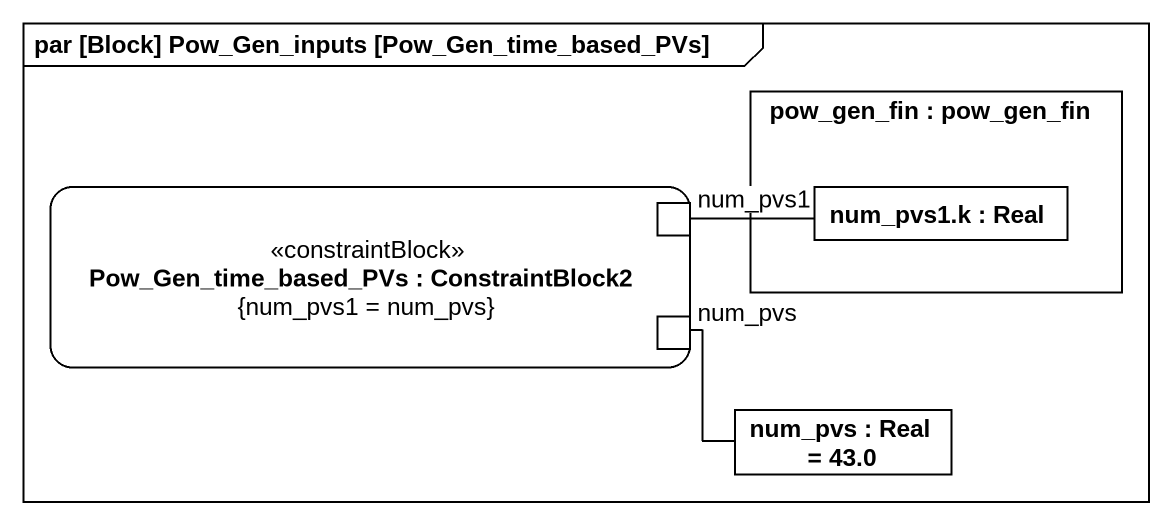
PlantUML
@startuml
mainframe par [Block] Pow_Gen_inputs [Pow_Gen_time_based_PVs]
rectangle "pow_gen_fin : pow_gen_fin" as pow_gen_fin {
  rectangle "num_pvs1.k : Real" as num_pvs1_k
}
rectangle "Pow_Gen_time_based_PVs : ConstraintBlock2\n{num_pvs1 = num_pvs}" as Pow_Gen_time_based_PVs <<constraintBlock>> {
  port num_pvs1
  port num_pvs
}
rectangle "num_pvs : Real = 43.0" as num_pvs_2
num_pvs1 -right- num_pvs1_k
num_pvs -- num_pvs_2
@enduml
